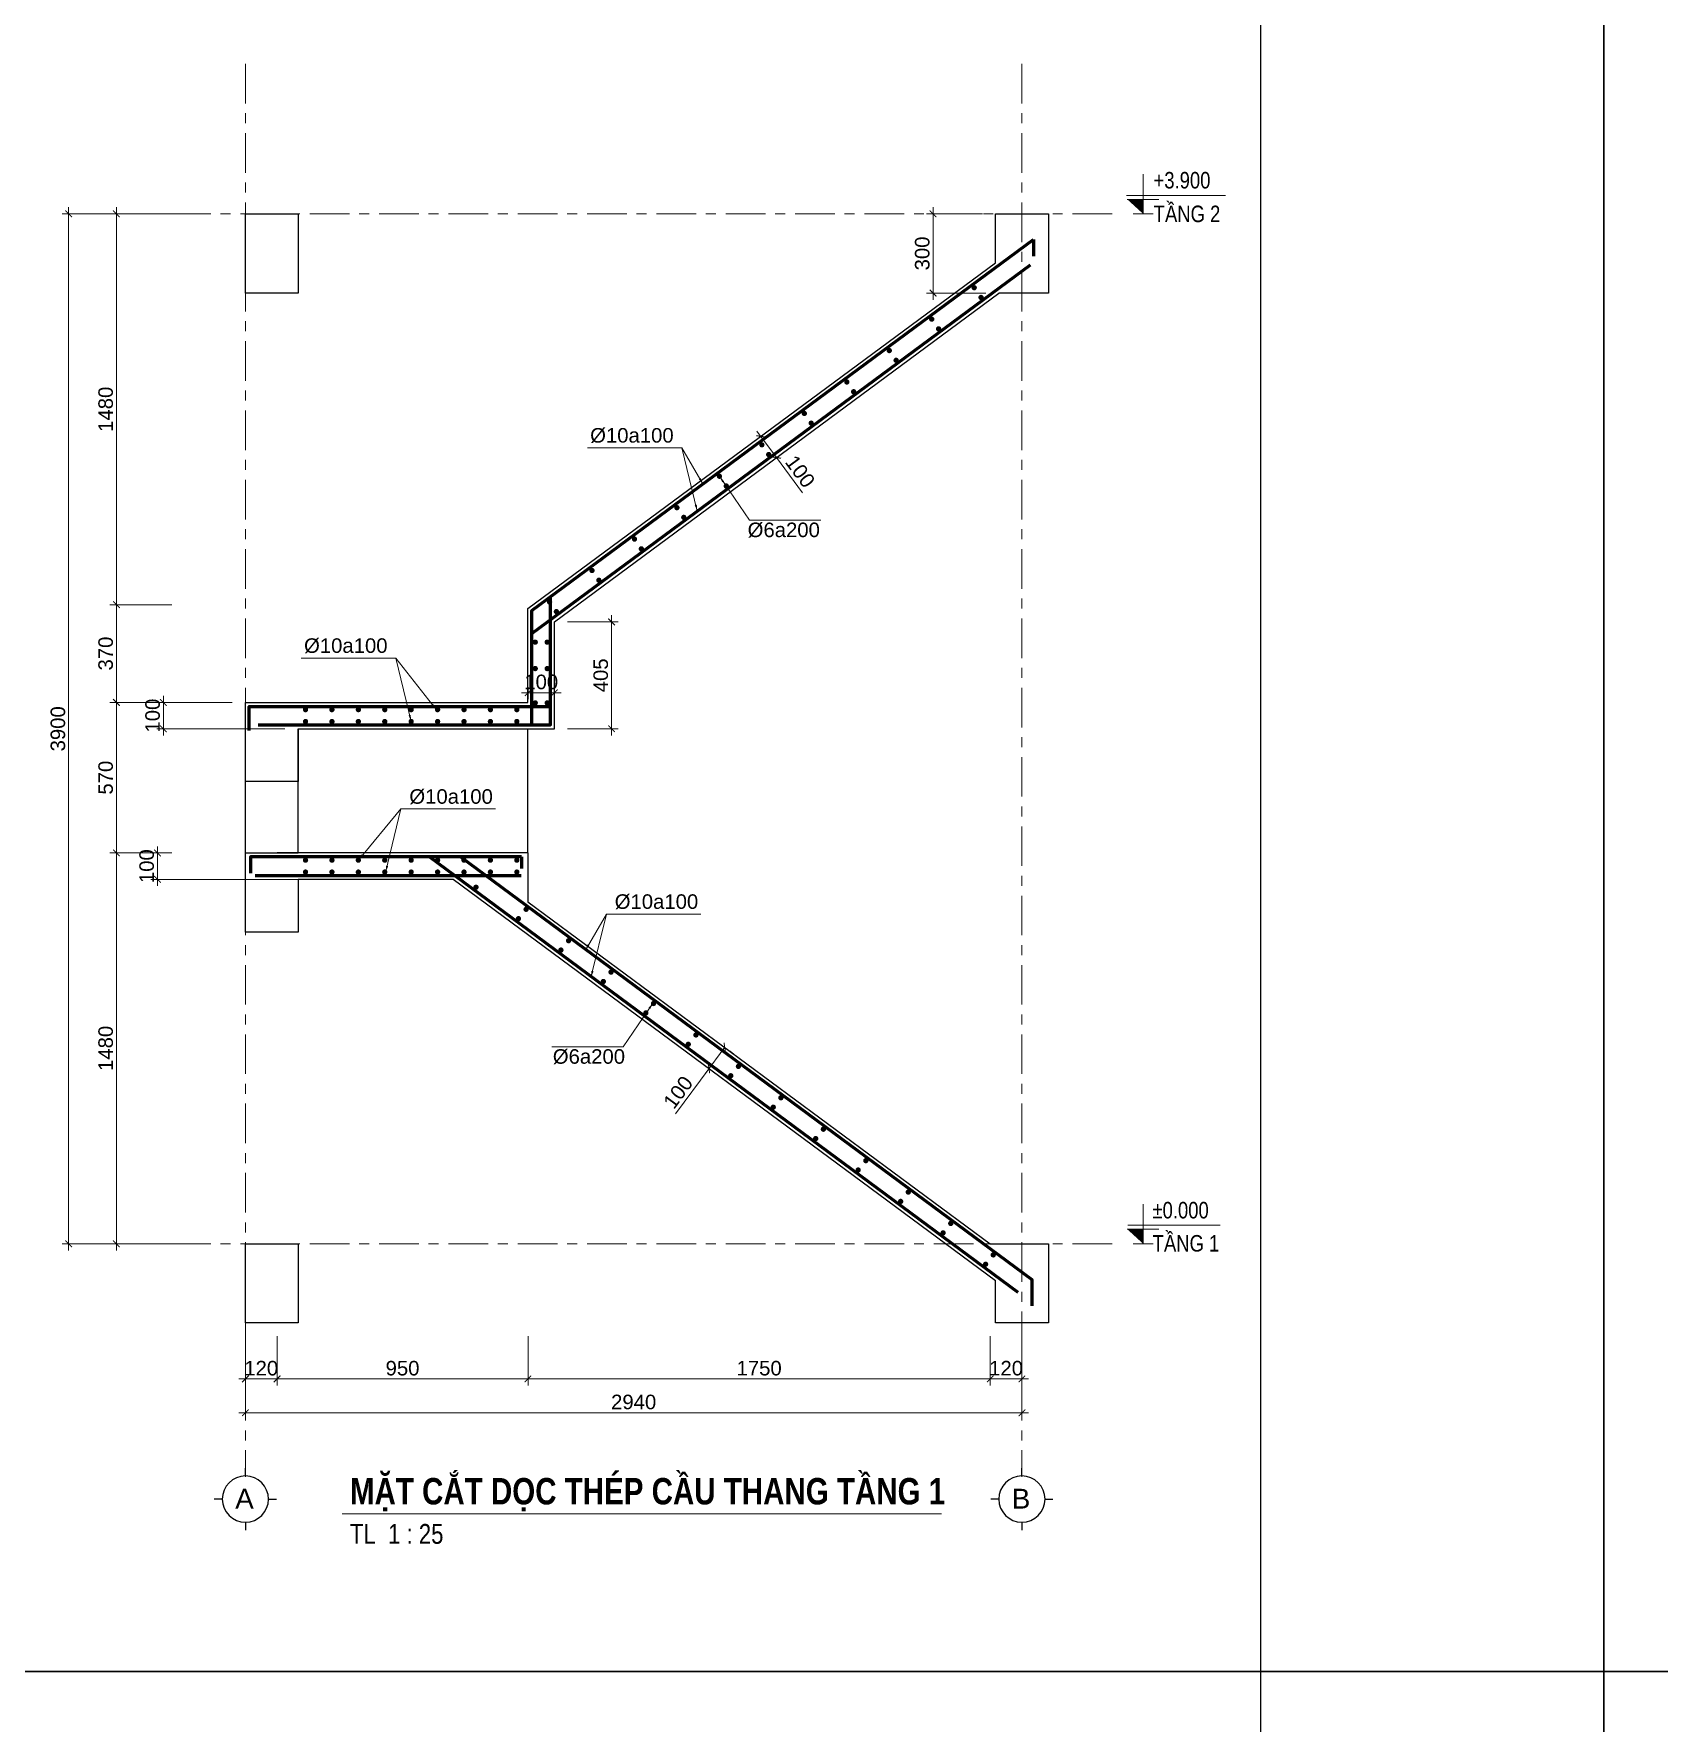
# Model space of a CAD drawing. Header units: millimetres. Extents: x 0 to 84000, y -29700 to 363007.
# Drawn here: x 18226 to 42840, y 28916 to 54504 of the extents above; entities that cross this region are included whole.
import ezdxf

# ---------------------------------------------------------------- set-up
doc = ezdxf.new("R2010")
doc.units = ezdxf.units.MM
doc.linetypes.add('Grid Line', pattern=[10.5, 6, -1.5, 1.5, -1.5])
for name, color, linetype, lineweight in [('- Border', 7, 'Continuous', 25), ('- Dims', 8, 'Continuous', 13), ('- Note', 9, 'Continuous', 13), ('- RebarC', 10, 'Continuous', 50), ('- RebarL', 6, 'Continuous', 60), ('A-FLOR-LEVL', 51, 'Continuous', 13), ('G-ANNO-TTLB', 6, 'Continuous', 13), ('S-GRID', 1, 'Continuous', 13), ('S-GRID-IDEN', 1, 'Continuous', 25), ('S-Note', 9, 'Continuous', 13), ('S-Text', 3, 'Continuous', 25)]:
    doc.layers.add(name, color=color, linetype=linetype, lineweight=lineweight)
doc.layers.add('G-ANNO-NPLT', color=191, linetype='Continuous', plot=False)
doc.styles.add('Arial', font='arial.ttf')
doc.styles.add('Arial_1', font='arial.ttf', dxfattribs={"width": 0.8, "height": 125})
doc.styles.add('Arial_2', font='arial.ttf', dxfattribs={"width": 0.8, "height": 125})
doc.styles.add('Arial_4', font='arial.ttf', dxfattribs={"width": 0.8, "height": 3})
doc.styles.add('Arial_B_4', font='arialbd.ttf', dxfattribs={"width": 0.8, "height": 4})
doc.styles.add('R-Arial', font='arial.ttf')
doc.dimstyles.new('SC-25-100', dxfattribs={"dimtxt": 220, "dimasz": 100, "dimexe": 100, "dimexo": 200, "dimgap": 50, "dimtad": 1, "dimdec": 0, "dimlfac": 0.25, "dimzin": 0, "dimdsep": 46, "dimtxsty": 'R-Arial', "dimblk": 'ARCHTICK', "dimcen": 0.5, "dimdle": 100, "dimclrd": 256, "dimclre": 256, "dimclrt": 4, "dimadec": 0, "dimazin": 0, "dimtfac": 1, "dimtdec": 0, "dimtix": 1, "dimtmove": 0, "dimatfit": 3, "dimfxl": 1, "dimtolj": 1, "dimtzin": 0, "dimlwd": -1, "dimlwe": -1, "dimarcsym": 0})

# ---------------------------------------------------------------- blocks, each defined once
blk = doc.blocks.new('Grid - Gird_A3-A4-1669209-CD_MẶT ĐỨNG TRỤC C-A')
at = {"layer": 'S-GRID-IDEN'}
for p, q in [((-3520, -1552), (-3520, -1492)), ((-3695, -1727), (-3755, -1727)), ((-3345, -1727), (-3285, -1727)), ((-3520, -1902), (-3520, -1962))]:
    blk.add_line(p, q, dxfattribs=at)
blk.add_circle((-3520, -1727), 175, dxfattribs=at)
blk = doc.blocks.new('_ArchTick')
at = {"color": 0, "linetype": 'ByBlock', "const_width": 0.15}
blk.add_lwpolyline([(-0.5, -0.5), (0.5, 0.5)], dxfattribs=at)
blk = doc.blocks.new('*D406')
at = {"layer": '- Dims', "ltscale": 100, "transparency": 16777216}
for p, q in [((20316, 51777), (18654, 51777)), ((18754, 51877), (18754, 36077)), ((20316, 36177), (18654, 36177))]:
    blk.add_line(p, q, dxfattribs=at)
at = {"layer": 'Defpoints', "color": 0, "ltscale": 100, "transparency": 16777216}
for p in [(20516, 51777), (18754, 36177), (20516, 36177)]:
    blk.add_point(p, dxfattribs=at)
at = {"layer": '- Dims', "ltscale": 100, "transparency": 16777216, "xscale": 100, "yscale": 100, "zscale": 100}
for p, rotation in [((18754, 51777), 90), ((18754, 36177), 270)]:
    blk.add_blockref('_ArchTick', p, dxfattribs=dict(at, rotation=rotation))
at = {"layer": '- Dims', "color": 4, "ltscale": 100, "transparency": 16777216, "insert": (18592, 43977), "char_height": 220, "attachment_point": 5, "rotation": 90, "style": 'R-Arial'}
blk.add_mtext('\\A1;3900', dxfattribs=at)
blk = doc.blocks.new('Level - PVI_Level Head _0-1961362-CD_MẶT ĐỨNG TRỤC C-A')
at = {"layer": 'A-FLOR-LEVL'}
blk.add_hatch(color=256, dxfattribs=at).paths.add_polyline_path([(5080, 0), (4960, 110), (5080, 110)])
for p, q in [((5080, 0), (5080, 300)), ((4963, 140), (5663, 140)), ((4960, 110), (5200, 110)), ((5005, 0), (5155, 0))]:
    blk.add_line(p, q, dxfattribs=at)
blk = doc.blocks.new('Level - PVI_Level Head-1669212-CD_MẶT ĐỨNG TRỤC C-A')
at = {"layer": 'A-FLOR-LEVL'}
blk.add_hatch(color=256, dxfattribs=at).paths.add_polyline_path([(5080, -618), (4960, -508), (5080, -508)])
for p, q in [((5080, -618), (5080, -318)), ((4954, -478), (5704, -478)), ((4960, -508), (5200, -508)), ((5005, -618), (5155, -618))]:
    blk.add_line(p, q, dxfattribs=at)
blk = doc.blocks.new('*D417')
at = {"layer": '- Dims', "ltscale": 100, "transparency": 16777216}
for p, q in [((20316, 42097), (19377, 42097)), ((19477, 36077), (19477, 42197)), ((20316, 36177), (19377, 36177))]:
    blk.add_line(p, q, dxfattribs=at)
at = {"layer": 'Defpoints', "color": 0, "ltscale": 100, "transparency": 16777216}
for p in [(19477, 42097), (20516, 42097), (20516, 36177)]:
    blk.add_point(p, dxfattribs=at)
at = {"layer": '- Dims', "ltscale": 100, "transparency": 16777216, "xscale": 100, "yscale": 100, "zscale": 100}
for p, rotation in [((19477, 42097), 90), ((19477, 36177), 270)]:
    blk.add_blockref('_ArchTick', p, dxfattribs=dict(at, rotation=rotation))
at = {"layer": '- Dims', "color": 4, "ltscale": 100, "transparency": 16777216, "insert": (19315, 39137), "char_height": 220, "attachment_point": 5, "rotation": 90, "style": 'R-Arial'}
blk.add_mtext('\\A1;1480', dxfattribs=at)
blk = doc.blocks.new('*D418')
at = {"layer": '- Dims', "ltscale": 100, "transparency": 16777216}
for p, q in [((20316, 44377), (19377, 44377)), ((19477, 41997), (19477, 44477)), ((20316, 42097), (19377, 42097))]:
    blk.add_line(p, q, dxfattribs=at)
at = {"layer": 'Defpoints', "color": 0, "ltscale": 100, "transparency": 16777216}
for p in [(19477, 44377), (20516, 44377), (20516, 42097)]:
    blk.add_point(p, dxfattribs=at)
at = {"layer": '- Dims', "ltscale": 100, "transparency": 16777216, "xscale": 100, "yscale": 100, "zscale": 100}
for p, rotation in [((19477, 44377), 90), ((19477, 42097), 270)]:
    blk.add_blockref('_ArchTick', p, dxfattribs=dict(at, rotation=rotation))
at = {"layer": '- Dims', "color": 4, "ltscale": 100, "transparency": 16777216, "insert": (19315, 43237), "char_height": 220, "attachment_point": 5, "rotation": 90, "style": 'R-Arial'}
blk.add_mtext('\\A1;570', dxfattribs=at)
blk = doc.blocks.new('*D419')
at = {"layer": '- Dims', "ltscale": 100, "transparency": 16777216}
for p, q in [((20316, 45857), (19377, 45857)), ((19477, 44277), (19477, 45957)), ((20316, 44377), (19377, 44377))]:
    blk.add_line(p, q, dxfattribs=at)
at = {"layer": 'Defpoints', "color": 0, "ltscale": 100, "transparency": 16777216}
for p in [(19477, 45857), (20516, 45857), (20516, 44377)]:
    blk.add_point(p, dxfattribs=at)
at = {"layer": '- Dims', "ltscale": 100, "transparency": 16777216, "xscale": 100, "yscale": 100, "zscale": 100}
for p, rotation in [((19477, 45857), 90), ((19477, 44377), 270)]:
    blk.add_blockref('_ArchTick', p, dxfattribs=dict(at, rotation=rotation))
at = {"layer": '- Dims', "color": 4, "ltscale": 100, "transparency": 16777216, "insert": (19315, 45117), "char_height": 220, "attachment_point": 5, "rotation": 90, "style": 'R-Arial'}
blk.add_mtext('\\A1;370', dxfattribs=at)
blk = doc.blocks.new('*D416')
at = {"layer": '- Dims', "ltscale": 100, "transparency": 16777216}
for p, q in [((20316, 51777), (19377, 51777)), ((19477, 45757), (19477, 51877)), ((20316, 45857), (19377, 45857))]:
    blk.add_line(p, q, dxfattribs=at)
at = {"layer": 'Defpoints', "color": 0, "ltscale": 100, "transparency": 16777216}
for p in [(19477, 51777), (20516, 51777), (20516, 45857)]:
    blk.add_point(p, dxfattribs=at)
at = {"layer": '- Dims', "ltscale": 100, "transparency": 16777216, "xscale": 100, "yscale": 100, "zscale": 100}
for p, rotation in [((19477, 51777), 90), ((19477, 45857), 270)]:
    blk.add_blockref('_ArchTick', p, dxfattribs=dict(at, rotation=rotation))
at = {"layer": '- Dims', "color": 4, "ltscale": 100, "transparency": 16777216, "insert": (19315, 48817), "char_height": 220, "attachment_point": 5, "rotation": 90, "style": 'R-Arial'}
blk.add_mtext('\\A1;1480', dxfattribs=at)
blk = doc.blocks.new('*D403')
at = {"layer": '- Dims', "ltscale": 100, "transparency": 16777216}
for p, q in [((21430, 34777), (21430, 34030)), ((21910, 34777), (21910, 34030)), ((21430, 34130), (21330, 34130)), ((21430, 34130), (21910, 34130)), ((21910, 34130), (22010, 34130))]:
    blk.add_line(p, q, dxfattribs=at)
at = {"layer": 'Defpoints', "color": 0, "ltscale": 100, "transparency": 16777216}
for p in [(21430, 34977), (21910, 34977), (21910, 34130)]:
    blk.add_point(p, dxfattribs=at)
at = {"layer": '- Dims', "ltscale": 100, "transparency": 16777216, "xscale": 100, "yscale": 100, "zscale": 100}
blk.add_blockref('_ArchTick', (21430, 34130), dxfattribs=at)
at = {"layer": '- Dims', "ltscale": 100, "transparency": 16777216, "xscale": 100, "yscale": 100, "zscale": 100, "rotation": 180}
blk.add_blockref('_ArchTick', (21910, 34130), dxfattribs=at)
at = {"layer": '- Dims', "color": 4, "ltscale": 100, "transparency": 16777216, "insert": (21670, 34292), "char_height": 220, "attachment_point": 5, "style": 'R-Arial'}
blk.add_mtext('\\A1;120', dxfattribs=at)
blk = doc.blocks.new('*D404')
at = {"layer": '- Dims', "ltscale": 100, "transparency": 16777216}
for p, q in [((21910, 34777), (21910, 34030)), ((25710, 34777), (25710, 34030)), ((21810, 34130), (25810, 34130))]:
    blk.add_line(p, q, dxfattribs=at)
at = {"layer": 'Defpoints', "color": 0, "ltscale": 100, "transparency": 16777216}
for p in [(21910, 34977), (25710, 34977), (25710, 34130)]:
    blk.add_point(p, dxfattribs=at)
at = {"layer": '- Dims', "ltscale": 100, "transparency": 16777216, "xscale": 100, "yscale": 100, "zscale": 100, "rotation": 180}
blk.add_blockref('_ArchTick', (21910, 34130), dxfattribs=at)
at = {"layer": '- Dims', "ltscale": 100, "transparency": 16777216, "xscale": 100, "yscale": 100, "zscale": 100}
blk.add_blockref('_ArchTick', (25710, 34130), dxfattribs=at)
at = {"layer": '- Dims', "color": 4, "ltscale": 100, "transparency": 16777216, "insert": (23810, 34292), "char_height": 220, "attachment_point": 5, "style": 'R-Arial'}
blk.add_mtext('\\A1;950', dxfattribs=at)
blk = doc.blocks.new('*D405')
at = {"layer": '- Dims', "ltscale": 100, "transparency": 16777216}
for p, q in [((25710, 34777), (25710, 34030)), ((32710, 34777), (32710, 34030)), ((25610, 34130), (32810, 34130))]:
    blk.add_line(p, q, dxfattribs=at)
at = {"layer": 'Defpoints', "color": 0, "ltscale": 100, "transparency": 16777216}
for p in [(25710, 34977), (32710, 34977), (32710, 34130)]:
    blk.add_point(p, dxfattribs=at)
at = {"layer": '- Dims', "ltscale": 100, "transparency": 16777216, "xscale": 100, "yscale": 100, "zscale": 100, "rotation": 180}
blk.add_blockref('_ArchTick', (25710, 34130), dxfattribs=at)
at = {"layer": '- Dims', "ltscale": 100, "transparency": 16777216, "xscale": 100, "yscale": 100, "zscale": 100}
blk.add_blockref('_ArchTick', (32710, 34130), dxfattribs=at)
at = {"layer": '- Dims', "color": 4, "ltscale": 100, "transparency": 16777216, "insert": (29210, 34292), "char_height": 220, "attachment_point": 5, "style": 'R-Arial'}
blk.add_mtext('\\A1;1750', dxfattribs=at)
blk = doc.blocks.new('*D401')
at = {"layer": '- Dims', "ltscale": 100, "transparency": 16777216}
for p, q in [((21430, 34777), (21430, 33518)), ((33190, 34777), (33190, 33518)), ((21330, 33618), (33290, 33618))]:
    blk.add_line(p, q, dxfattribs=at)
at = {"layer": 'Defpoints', "color": 0, "ltscale": 100, "transparency": 16777216}
for p in [(21430, 34977), (33190, 34977), (33190, 33618)]:
    blk.add_point(p, dxfattribs=at)
at = {"layer": '- Dims', "ltscale": 100, "transparency": 16777216, "xscale": 100, "yscale": 100, "zscale": 100, "rotation": 180}
blk.add_blockref('_ArchTick', (21430, 33618), dxfattribs=at)
at = {"layer": '- Dims', "ltscale": 100, "transparency": 16777216, "xscale": 100, "yscale": 100, "zscale": 100}
blk.add_blockref('_ArchTick', (33190, 33618), dxfattribs=at)
at = {"layer": '- Dims', "color": 4, "ltscale": 100, "transparency": 16777216, "insert": (27310, 33780), "char_height": 220, "attachment_point": 5, "style": 'R-Arial'}
blk.add_mtext('\\A1;2940', dxfattribs=at)
blk = doc.blocks.new('*D402')
at = {"layer": '- Dims', "ltscale": 100, "transparency": 16777216}
for p, q in [((32710, 34777), (32710, 34030)), ((33190, 34507), (33190, 34030)), ((32710, 34130), (32610, 34130)), ((32710, 34130), (33190, 34130)), ((33190, 34130), (33290, 34130))]:
    blk.add_line(p, q, dxfattribs=at)
at = {"layer": 'Defpoints', "color": 0, "ltscale": 100, "transparency": 16777216}
for p in [(32710, 34977), (33190, 34707), (33190, 34130)]:
    blk.add_point(p, dxfattribs=at)
at = {"layer": '- Dims', "ltscale": 100, "transparency": 16777216, "xscale": 100, "yscale": 100, "zscale": 100}
blk.add_blockref('_ArchTick', (32710, 34130), dxfattribs=at)
at = {"layer": '- Dims', "ltscale": 100, "transparency": 16777216, "xscale": 100, "yscale": 100, "zscale": 100, "rotation": 180}
blk.add_blockref('_ArchTick', (33190, 34130), dxfattribs=at)
at = {"layer": '- Dims', "color": 4, "ltscale": 100, "transparency": 16777216, "insert": (32950, 34292), "char_height": 220, "attachment_point": 5, "style": 'R-Arial'}
blk.add_mtext('\\A1;120', dxfattribs=at)
blk = doc.blocks.new('*D431')
at = {"layer": '- Dims', "ltscale": 100, "transparency": 16777216}
for p, q in [((21230, 44377), (20088, 44377)), ((20188, 44377), (20188, 44477)), ((20188, 44377), (20188, 43977)), ((22030, 43977), (20088, 43977)), ((20188, 43977), (20188, 43877))]:
    blk.add_line(p, q, dxfattribs=at)
at = {"layer": 'Defpoints', "color": 0, "ltscale": 100, "transparency": 16777216}
for p in [(21430, 44377), (20188, 43977), (22230, 43977)]:
    blk.add_point(p, dxfattribs=at)
at = {"layer": '- Dims', "ltscale": 100, "transparency": 16777216, "xscale": 100, "yscale": 100, "zscale": 100}
for p, rotation in [((20188, 44377), 270), ((20188, 43977), 90)]:
    blk.add_blockref('_ArchTick', p, dxfattribs=dict(at, rotation=rotation))
at = {"layer": '- Dims', "color": 4, "ltscale": 100, "transparency": 16777216, "insert": (20026, 44177), "char_height": 220, "attachment_point": 5, "rotation": 90, "style": 'R-Arial'}
blk.add_mtext('\\A1;100', dxfattribs=at)
blk = doc.blocks.new('*D432')
at = {"layer": '- Dims', "ltscale": 100, "transparency": 16777216}
for p, q in [((20116, 42097), (19999, 42097)), ((20099, 42097), (20099, 42197)), ((20099, 42097), (20099, 41697)), ((22293, 41697), (19999, 41697)), ((20099, 41697), (20099, 41597))]:
    blk.add_line(p, q, dxfattribs=at)
at = {"layer": 'Defpoints', "color": 0, "ltscale": 100, "transparency": 16777216}
for p in [(20316, 42097), (20099, 41697), (22493, 41697)]:
    blk.add_point(p, dxfattribs=at)
at = {"layer": '- Dims', "ltscale": 100, "transparency": 16777216, "xscale": 100, "yscale": 100, "zscale": 100}
for p, rotation in [((20099, 42097), 270), ((20099, 41697), 90)]:
    blk.add_blockref('_ArchTick', p, dxfattribs=dict(at, rotation=rotation))
at = {"layer": '- Dims', "color": 4, "ltscale": 100, "transparency": 16777216, "insert": (19936, 41897), "char_height": 220, "attachment_point": 5, "rotation": 90, "style": 'R-Arial'}
blk.add_mtext('\\A1;100', dxfattribs=at)
blk = doc.blocks.new('*D433')
at = {"layer": '- Dims', "ltscale": 100, "transparency": 16777216}
for p, q in [((32590, 51777), (31744, 51777)), ((31844, 50477), (31844, 51877)), ((32641, 50577), (31744, 50577))]:
    blk.add_line(p, q, dxfattribs=at)
at = {"layer": 'Defpoints', "color": 0, "ltscale": 100, "transparency": 16777216}
for p in [(31844, 51777), (32790, 51777), (32841, 50577)]:
    blk.add_point(p, dxfattribs=at)
at = {"layer": '- Dims', "ltscale": 100, "transparency": 16777216, "xscale": 100, "yscale": 100, "zscale": 100}
for p, rotation in [((31844, 51777), 90), ((31844, 50577), 270)]:
    blk.add_blockref('_ArchTick', p, dxfattribs=dict(at, rotation=rotation))
at = {"layer": '- Dims', "color": 4, "ltscale": 100, "transparency": 16777216, "insert": (31681, 51177), "char_height": 220, "attachment_point": 5, "rotation": 90, "style": 'R-Arial'}
blk.add_mtext('\\A1;300', dxfattribs=at)
blk = doc.blocks.new('*D434')
at = {"layer": '- Dims', "ltscale": 100, "transparency": 16777216}
for p, q in [((25710, 44608), (25710, 44424)), ((26110, 44608), (26110, 44424)), ((25710, 44524), (25610, 44524)), ((25710, 44524), (26110, 44524)), ((26110, 44524), (26210, 44524))]:
    blk.add_line(p, q, dxfattribs=at)
at = {"layer": 'Defpoints', "color": 0, "ltscale": 100, "transparency": 16777216}
for p in [(25710, 44808), (26110, 44808), (26110, 44524)]:
    blk.add_point(p, dxfattribs=at)
at = {"layer": '- Dims', "ltscale": 100, "transparency": 16777216, "xscale": 100, "yscale": 100, "zscale": 100}
blk.add_blockref('_ArchTick', (25710, 44524), dxfattribs=at)
at = {"layer": '- Dims', "ltscale": 100, "transparency": 16777216, "xscale": 100, "yscale": 100, "zscale": 100, "rotation": 180}
blk.add_blockref('_ArchTick', (26110, 44524), dxfattribs=at)
at = {"layer": '- Dims', "color": 4, "ltscale": 100, "transparency": 16777216, "insert": (25910, 44686), "char_height": 220, "attachment_point": 5, "style": 'R-Arial'}
blk.add_mtext('\\A1;100', dxfattribs=at)
blk = doc.blocks.new('*D435')
at = {"layer": '- Dims', "ltscale": 100, "transparency": 16777216}
for p, q in [((29176, 48487), (29473, 48085)), ((29089, 48299), (29155, 48347)), ((29327, 47977), (29393, 48026)), ((29473, 48085), (29868, 47551))]:
    blk.add_line(p, q, dxfattribs=at)
at = {"layer": 'Defpoints', "color": 0, "ltscale": 100, "transparency": 16777216}
for p in [(29250, 48418), (29473, 48085), (29488, 48096)]:
    blk.add_point(p, dxfattribs=at)
at = {"layer": '- Dims', "ltscale": 100, "transparency": 16777216, "xscale": 100, "yscale": 100, "zscale": 100}
for p, rotation in [((29235, 48407), 126.5014411205061), ((29473, 48085), 306.5014411205061)]:
    blk.add_blockref('_ArchTick', p, dxfattribs=dict(at, rotation=rotation))
at = {"layer": '- Dims', "color": 4, "ltscale": 100, "transparency": 16777216, "insert": (29831, 47875), "char_height": 220, "attachment_point": 5, "rotation": 306.5014, "style": 'R-Arial'}
blk.add_mtext('\\A1;100', dxfattribs=at)
blk = doc.blocks.new('*D436')
at = {"layer": '- Dims', "ltscale": 100, "transparency": 16777216}
for p, q in [((26310, 45597), (27075, 45597)), ((26975, 45697), (26975, 43877)), ((26310, 43977), (27075, 43977))]:
    blk.add_line(p, q, dxfattribs=at)
at = {"layer": 'Defpoints', "color": 0, "ltscale": 100, "transparency": 16777216}
for p in [(26110, 45597), (26110, 43977), (26975, 43977)]:
    blk.add_point(p, dxfattribs=at)
at = {"layer": '- Dims', "ltscale": 100, "transparency": 16777216, "xscale": 100, "yscale": 100, "zscale": 100}
for p, rotation in [((26975, 45597), 90), ((26975, 43977), 270)]:
    blk.add_blockref('_ArchTick', p, dxfattribs=dict(at, rotation=rotation))
at = {"layer": '- Dims', "color": 4, "ltscale": 100, "transparency": 16777216, "insert": (26812, 44787), "char_height": 220, "attachment_point": 5, "rotation": 90, "style": 'R-Arial'}
blk.add_mtext('\\A1;405', dxfattribs=at)
blk = doc.blocks.new('*D437')
at = {"layer": '- Dims', "ltscale": 100, "transparency": 16777216}
for p, q in [((28689, 39153), (28392, 38751)), ((28823, 39054), (28769, 39093)), ((28451, 38831), (27945, 38148)), ((28585, 38732), (28531, 38772))]:
    blk.add_line(p, q, dxfattribs=at)
at = {"layer": 'Defpoints', "color": 0, "ltscale": 100, "transparency": 16777216}
for p in [(28662, 39173), (28689, 39153), (28424, 38851)]:
    blk.add_point(p, dxfattribs=at)
at = {"layer": '- Dims', "ltscale": 100, "transparency": 16777216, "xscale": 100, "yscale": 100, "zscale": 100}
for p, rotation in [((28689, 39153), 53.49855887949353), ((28451, 38831), 233.4985588794935)]:
    blk.add_blockref('_ArchTick', p, dxfattribs=dict(at, rotation=rotation))
at = {"layer": '- Dims', "color": 4, "ltscale": 100, "transparency": 16777216, "insert": (27983, 38471), "char_height": 220, "attachment_point": 5, "rotation": 53.4986, "style": 'R-Arial'}
blk.add_mtext('\\A1;100', dxfattribs=at)

msp = doc.modelspace()

# ---------------------------------------------------------------- linework, layer by layer
at = {"layer": '- Border', "ltscale": 100}
for points in [[(21429.8, 51777.4), (22229.8, 51777.4), (22229.8, 50577.4), (21429.8, 50577.4)], [(21429.8, 36177.4), (22229.8, 36177.4), (22229.8, 34977.4), (21429.8, 34977.4)]]:
    msp.add_lwpolyline(points, close=True, dxfattribs=at)
for points in [[(32789.8, 51037.4), (32789.8, 51777.4), (33589.8, 51777.4), (33589.8, 50577.4), (32840.6, 50577.4)], [(22229.8, 43977.4), (22229.8, 43177.4), (21429.8, 43177.4), (21429.8, 44377.4), (25709.8, 44377.4), (25709.8, 45798.2), (32789.8, 51037.4)], [(22229.8, 43977.4), (26109.8, 43977.4), (26109.8, 45596.6), (32840.6, 50577.4)], [(22229.8, 42097.4), (22229.8, 43977.4)], [(25709.8, 42097.4), (25709.8, 43977.4)], [(21429.8, 42097.4), (21429.8, 43177.4)], [(22229.8, 41697.4), (22229.8, 40897.4), (21429.8, 40897.4), (21429.8, 42097.4), (22229.8, 42097.4)], [(25709.8, 42097.4), (21909.8, 42097.4)], [(25709.8, 42097.4), (25709.8, 41357.4)], [(22229.8, 41697.4), (24577.9, 41697.4), (32789.8, 35620.6)], [(25709.8, 41357.4), (32709.8, 36177.4), (33589.8, 36177.4), (33589.8, 34977.4), (32789.8, 34977.4), (32789.8, 35620.6)]]:
    msp.add_lwpolyline(points, dxfattribs=at)
at = {"layer": '- RebarC', "ltscale": 100, "const_width": 40}
for points in [[(32486.9, 50657.8, -1), (32446.9, 50657.8, -1)], [(32590.5, 50510.5, -1), (32550.5, 50510.5, -1)], [(31843.9, 50181.9, -1), (31803.9, 50181.9, -1)], [(31947.5, 50034.7, -1), (31907.5, 50034.7, -1)], [(31200.8, 49706, -1), (31160.8, 49706, -1)], [(31304.4, 49558.8, -1), (31264.4, 49558.8, -1)], [(30557.7, 49230.1, -1), (30517.7, 49230.1, -1)], [(30661.3, 49082.9, -1), (30621.3, 49082.9, -1)], [(29914.6, 48754.3, -1), (29874.6, 48754.3, -1)], [(30018.2, 48607.1, -1), (29978.2, 48607.1, -1)], [(29271.6, 48278.4, -1), (29231.6, 48278.4, -1)], [(29375.2, 48131.2, -1), (29335.2, 48131.2, -1)], [(28628.5, 47802.5, -1), (28588.5, 47802.5, -1)], [(28732.1, 47655.3, -1), (28692.1, 47655.3, -1)], [(27985.4, 47326.6, -1), (27945.4, 47326.6, -1)], [(28089, 47179.4, -1), (28049, 47179.4, -1)], [(27342.4, 46850.8, -1), (27302.4, 46850.8, -1)], [(27445.9, 46703.6, -1), (27405.9, 46703.6, -1)], [(26699.3, 46374.9, -1), (26659.3, 46374.9, -1)], [(26802.9, 46227.7, -1), (26762.9, 46227.7, -1)], [(26056.2, 45899, -1), (26016.2, 45899, -1)], [(26159.8, 45751.8, -1), (26119.8, 45751.8, -1)], [(25799.4, 45289.7, 1), (25839.4, 45289.7, 1)], [(26020.2, 45289.7, -1), (25980.2, 45289.7, -1)], [(25799.4, 44889.7, 1), (25839.4, 44889.7, 1)], [(26020.2, 44889.7, -1), (25980.2, 44889.7, -1)], [(22320.9, 44267.4, 1), (22360.9, 44267.4, 1)], [(22720.9, 44267.4, 1), (22760.9, 44267.4, 1)], [(23120.9, 44267.4, 1), (23160.9, 44267.4, 1)], [(23520.9, 44267.4, 1), (23560.9, 44267.4, 1)], [(23920.9, 44267.4, 1), (23960.9, 44267.4, 1)], [(24320.9, 44267.4, 1), (24360.9, 44267.4, 1)], [(24720.9, 44267.4, 1), (24760.9, 44267.4, 1)], [(25120.9, 44267.4, 1), (25160.9, 44267.4, 1)], [(25520.9, 44267.4, 1), (25560.9, 44267.4, 1)], [(25799.4, 44369.3, 1), (25839.4, 44369.3, 1)], [(26020.2, 44369.3, -1), (25980.2, 44369.3, -1)], [(22320.9, 44087.4, -1), (22360.9, 44087.4, -1)], [(22720.9, 44087.4, -1), (22760.9, 44087.4, -1)], [(23120.9, 44087.4, -1), (23160.9, 44087.4, -1)], [(23520.9, 44087.4, -1), (23560.9, 44087.4, -1)], [(23920.9, 44087.4, -1), (23960.9, 44087.4, -1)], [(24320.9, 44087.4, -1), (24360.9, 44087.4, -1)], [(24720.9, 44087.4, -1), (24760.9, 44087.4, -1)], [(25120.9, 44087.4, -1), (25160.9, 44087.4, -1)], [(25520.9, 44087.4, -1), (25560.9, 44087.4, -1)], [(22320.9, 41987.4, 1), (22360.9, 41987.4, 1)], [(22720.9, 41987.4, 1), (22760.9, 41987.4, 1)], [(23120.9, 41987.4, 1), (23160.9, 41987.4, 1)], [(23520.9, 41987.4, 1), (23560.9, 41987.4, 1)], [(23920.9, 41987.4, 1), (23960.9, 41987.4, 1)], [(24320.9, 41987.4, 1), (24360.9, 41987.4, 1)], [(24720.9, 41987.4, 1), (24760.9, 41987.4, 1)], [(25120.9, 41987.4, 1), (25160.9, 41987.4, 1)], [(25520.9, 41987.4, 1), (25560.9, 41987.4, 1)], [(22320.9, 41807.4, -1), (22360.9, 41807.4, -1)], [(22720.9, 41807.4, -1), (22760.9, 41807.4, -1)], [(23120.9, 41807.4, -1), (23160.9, 41807.4, -1)], [(23520.9, 41807.4, -1), (23560.9, 41807.4, -1)], [(23920.9, 41807.4, -1), (23960.9, 41807.4, -1)], [(24320.9, 41807.4, -1), (24360.9, 41807.4, -1)], [(24720.9, 41807.4, -1), (24760.9, 41807.4, -1)], [(25120.9, 41807.4, -1), (25160.9, 41807.4, -1)], [(25520.9, 41807.4, -1), (25560.9, 41807.4, -1)], [(24902.2, 41577.6, -1), (24942.2, 41577.6, -1)], [(25661.3, 41243.6, -1), (25701.3, 41243.6, -1)], [(25545.2, 41101.8, -1), (25585.2, 41101.8, -1)], [(26304.3, 40767.7, -1), (26344.3, 40767.7, -1)], [(26188.3, 40625.9, -1), (26228.3, 40625.9, -1)], [(26831.4, 40150, -1), (26871.4, 40150, -1)], [(26947.4, 40291.9, -1), (26987.4, 40291.9, -1)], [(27474.5, 39674.1, -1), (27514.5, 39674.1, -1)], [(27590.5, 39816, -1), (27630.5, 39816, -1)], [(28117.5, 39198.3, -1), (28157.5, 39198.3, -1)], [(28233.5, 39340.1, -1), (28273.5, 39340.1, -1)], [(28876.6, 38864.2, -1), (28916.6, 38864.2, -1)], [(28760.6, 38722.4, -1), (28800.6, 38722.4, -1)], [(29519.7, 38388.4, -1), (29559.7, 38388.4, -1)], [(29403.7, 38246.5, -1), (29443.7, 38246.5, -1)], [(30162.8, 37912.5, -1), (30202.8, 37912.5, -1)], [(30046.7, 37770.6, -1), (30086.7, 37770.6, -1)], [(30805.8, 37436.6, -1), (30845.8, 37436.6, -1)], [(30689.8, 37294.8, -1), (30729.8, 37294.8, -1)], [(31332.9, 36818.9, -1), (31372.9, 36818.9, -1)], [(31448.9, 36960.7, -1), (31488.9, 36960.7, -1)], [(31976, 36343, -1), (32016, 36343, -1)], [(32092, 36484.9, -1), (32132, 36484.9, -1)], [(32619, 35867.1, -1), (32659, 35867.1, -1)], [(32735.1, 36009, -1), (32775.1, 36009, -1)]]:
    msp.add_lwpolyline(points, format="xyb", close=True, dxfattribs=at)
at = {"layer": '- RebarL', "ltscale": 100}
msp.add_line((25610.6, 42037.4), (25610.6, 41861.1), dxfattribs=at)
for points in [[(25769.8, 44037.4), (25769.8, 45767.9), (33365.1, 51388.5)], [(33365.1, 51388.5), (33365.1, 51136.6)], [(25769.8, 45419.6), (33318.6, 51005.8)], [(21624.1, 44037.4), (26049.8, 44037.4), (26049.8, 45975.1)], [(21489.8, 43950.2), (21489.8, 44317.4), (26049.8, 44317.4)], [(25610.6, 42037.4), (21506.2, 42037.4), (21506.2, 41793)], [(24219.3, 42037.4), (33125.6, 35446.7)], [(33347.1, 35239.2), (33347.1, 35631.1), (24690, 42037.4)], [(21577.1, 41757.4), (25608.4, 41757.4)]]:
    msp.add_lwpolyline(points, dxfattribs=at)
at = {"layer": 'A-FLOR-LEVL', "linetype": 'Grid Line', "ltscale": 100}
for points in [[(34555.2, 51777.4), (19215.5, 51777.4)], [(34555.2, 36177.4), (19215.5, 36177.4)]]:
    msp.add_lwpolyline(points, dxfattribs=at)
at = {"layer": 'Defpoints'}
msp.add_lwpolyline([(36800, 237600), (36800, -29700)], dxfattribs=at)
for points in [[(42000, 59400), (42000, 29700), (0, 29700), (0, 59400)], [(84000, 59400), (84000, 29700), (42000, 29700), (42000, 59400)], [(42000, 29700), (42000, 0), (0, 0), (0, 29700)], [(84000, 29700), (84000, 0), (42000, 0), (42000, 29700)]]:
    msp.add_lwpolyline(points, close=True, dxfattribs=at)
at = {"layer": 'G-ANNO-NPLT', "lineweight": 13}
msp.add_line((22895.1, 32088.5), (31970.5, 32088.5), dxfattribs=at)
at = {"layer": 'S-GRID', "linetype": 'Grid Line', "ltscale": 100}
for points in [[(21429.8, 54049.5), (21429.8, 32648.9)], [(33189.8, 54049.5), (33189.8, 32648.9)]]:
    msp.add_lwpolyline(points, dxfattribs=at)

# ---------------------------------------------------------------- block references
at = {"layer": 'A-FLOR-LEVL', "xscale": 2, "yscale": 2, "zscale": 2}
for name, p in [('Level - PVI_Level Head-1669212-CD_MẶT ĐỨNG TRỤC C-A', (24864.8, 53012.4)), ('Level - PVI_Level Head _0-1961362-CD_MẶT ĐỨNG TRỤC C-A', (24864.8, 36177.4))]:
    msp.add_blockref(name, p, dxfattribs=at)
at = {"layer": 'S-GRID-IDEN', "xscale": -2, "yscale": 2, "zscale": 2}
for p in [(14389.8, 35764.9), (26149.8, 35764.9)]:
    msp.add_blockref('Grid - Gird_A3-A4-1669209-CD_MẶT ĐỨNG TRỤC C-A', p, dxfattribs=at)

# ---------------------------------------------------------------- texts
at = {"layer": 'A-FLOR-LEVL', "char_height": 250, "attachment_point": 1}
for s, insert, width, style in [('+3.900', (35181.9, 52411.6), 1038.987, 'Arial_1'), ('\\fArial|b0|i0|c254|p34|;\\W.8;Ầ', (35356.5, 51901.6), 224.472, 'Arial_2'), ('T', (35181.9, 51901.6), 211.645, 'Arial_1'), ('NG 2', (35541.7, 51901.6), 788.86, 'Arial_1')]:
    msp.add_mtext(s, dxfattribs=dict(at, insert=insert, width=width, style=style))
at = {"layer": 'A-FLOR-LEVL', "lineweight": 25, "char_height": 250, "attachment_point": 1}
for s, insert, width, style in [('±0.000', (35166.2, 36811.6), 1026.16, 'Arial_1'), ('\\fArial|b0|i0|c254|p34|;\\W.8;Ầ', (35340.9, 36309.4), 224.472, 'Arial_2'), ('T', (35166.2, 36309.4), 211.645, 'Arial_1'), ('NG 1', (35526.1, 36309.4), 788.86, 'Arial_1')]:
    msp.add_mtext(s, dxfattribs=dict(at, insert=insert, width=width, style=style))
at = {"layer": 'G-ANNO-TTLB', "attachment_point": 1}
for s, insert, char_height, width, style in [('MẶT CẮT DỌC THÉP CẦU THANG TẦNG 1', (23013.3, 32629.4), 400, 9499.43, 'Arial_B_4'), ('TL  1 : 25', (23013.3, 31933.4), 300, 1757.299, 'Arial_4')]:
    msp.add_mtext(s, dxfattribs=dict(at, insert=insert, char_height=char_height, width=width, style=style))
at = {"layer": 'S-GRID-IDEN', "lineweight": 13, "char_height": 300, "attachment_point": 3, "style": 'Arial'}
for s, insert, width in [('A', (21556.5, 32466.6), 223.227), ('B', (33316.5, 32466.6), 295.021)]:
    msp.add_mtext(s, dxfattribs=dict(at, insert=insert, width=width))
at = {"layer": 'S-Text', "style": 'R-Arial'}
for s, p in [('%%C10a100', (26651.1, 48312.4)), ('%%C6a200', (29036.2, 46880.5)), ('%%C10a100', (22318.6, 45127.5)), ('%%C10a100', (23913.3, 42842.2)), ('%%C10a100', (27023.1, 41250.3)), ('%%C6a200', (26085.7, 38904.4))]:
    msp.add_text(s, height=220, dxfattribs=at).set_placement(p)

# ---------------------------------------------------------------- dimensions: what is measured, and where the dimension line sits
at = {"layer": '- Dims', "ltscale": 100}
for base, p1, p2, picture, middle in [((18754.4, 36177.4), (20516.3, 51777.4), (20516.3, 36177.4), '*D406', (18592, 43977.4)), ((31843.9, 51777.4), (32840.6, 50577.4), (32789.8, 51777.4), '*D433', (31681.5, 51177.4)), ((26974.5, 43977.4), (26109.8, 45596.6), (26109.8, 43977.4), '*D436', (26812.2, 44787)), ((20188.3, 43977.4), (21429.8, 44377.4), (22229.8, 43977.4), '*D431', (20026, 44177.4)), ((19477.4, 42097.4), (20516.3, 36177.4), (20516.3, 42097.4), '*D417', (19315.1, 39137.4)), ((20098.7, 41697.4), (20316.3, 42097.4), (22492.6, 41697.4), '*D432', (19936.4, 41897.4))]:
    dim = msp.add_linear_dim(base=base, p1=p1, p2=p2, angle=90, dimstyle='SC-25-100', dxfattribs=at)
    dim.commit()
    dim.dimension.update_dxf_attribs({"geometry": picture, "text_midpoint": middle})
for base, p1, p2, picture, middle in [((19477.4, 51777.4), (20516.3, 45857.4), (20516.3, 51777.4), '*D416', (19315.1, 48817.4)), ((19477.4, 45857.4), (20516.3, 44377.4), (20516.3, 45857.4), '*D419', (19315, 45117.4)), ((19477.4, 44377.4), (20516.3, 42097.4), (20516.3, 44377.4), '*D418', (19315.1, 43237.4))]:
    dim = msp.add_linear_dim(base=base, p1=p1, p2=p2, angle=90, dimstyle='SC-25-100', override={"dimtmove": 1}, dxfattribs=at)
    dim.commit()
    dim.dimension.update_dxf_attribs({"geometry": picture, "text_midpoint": middle})
for base, p1, p2, angle, picture, middle in [((29473, 48085.3), (29249.8, 48417.8), (29487.7, 48096.2), 306.50144, '*D435', (29700.4, 47778)), ((28689, 39152.8), (28424.1, 38851.2), (28662.1, 39172.7), 53.49856, '*D437', (28113.1, 38374.4))]:
    dim = msp.add_linear_dim(base=base, p1=p1, p2=p2, angle=angle, dimstyle='SC-25-100', dxfattribs=at)
    dim.commit()
    dim.dimension.update_dxf_attribs({"geometry": picture, "text_midpoint": middle, "dimtype": 161})
for base, p1, p2, picture, middle in [((26109.8, 44523.5), (25709.8, 44807.8), (26109.8, 44807.8), '*D434', (25909.8, 44685.9)), ((21909.8, 34129.7), (21429.8, 34977.4), (21909.8, 34977.4), '*D403', (21669.8, 34292)), ((33189.8, 33617.7), (21429.8, 34977.4), (33189.8, 34977.4), '*D401', (27309.8, 33780))]:
    dim = msp.add_linear_dim(base=base, p1=p1, p2=p2, dimstyle='SC-25-100', dxfattribs=at)
    dim.commit()
    dim.dimension.update_dxf_attribs({"geometry": picture, "text_midpoint": middle})
for base, p1, p2, picture, middle in [((25709.8, 34129.7), (21909.8, 34977.4), (25709.8, 34977.4), '*D404', (23809.8, 34292)), ((32709.8, 34129.7), (25709.8, 34977.4), (32709.8, 34977.4), '*D405', (29209.8, 34292)), ((33189.8, 34129.7), (32709.8, 34977.4), (33189.8, 34706.6), '*D402', (32949.8, 34292))]:
    dim = msp.add_linear_dim(base=base, p1=p1, p2=p2, dimstyle='SC-25-100', override={"dimtmove": 1}, dxfattribs=at)
    dim.commit()
    dim.dimension.update_dxf_attribs({"geometry": picture, "text_midpoint": middle})

# ---------------------------------------------------------------- leaders
at = {"layer": '- Note', "ltscale": 100}
for points in [[(28273.4, 47272.3), (28040.5, 48233.8)], [(28608.5, 47802.5), (29062.5, 47136.3), (30144.7, 47136.3)], [(23940.9, 44087.4), (23708, 45048.9)], [(23553.4, 41802.1), (23786.3, 42763.7)], [(26663.2, 40210.2), (26896.2, 41171.8)], [(27604.9, 39826.4), (27150.9, 39160.2), (26068.7, 39160.2)]]:
    msp.add_leader(points, dimstyle='SC-25-100', override={"dimgap": 50, "dimtad": 0}, dxfattribs=at)
at = {"layer": 'S-Note'}
for points in [[(28361.6, 47678.8), (28040.5, 48233.8), (26609.9, 48233.8)], [(24320.9, 44267.4), (23708, 45048.9), (22277.4, 45048.9)], [(23140.9, 41987.4), (23786.3, 42763.7), (25216.9, 42763.7)], [(26575, 40616.7), (26896.2, 41171.8), (28326.7, 41171.8)]]:
    msp.add_leader(points, dimstyle='SC-25-100', override={"dimtxsty": 'R-Arial'}, dxfattribs=at)

doc.saveas('drawing.dxf')
